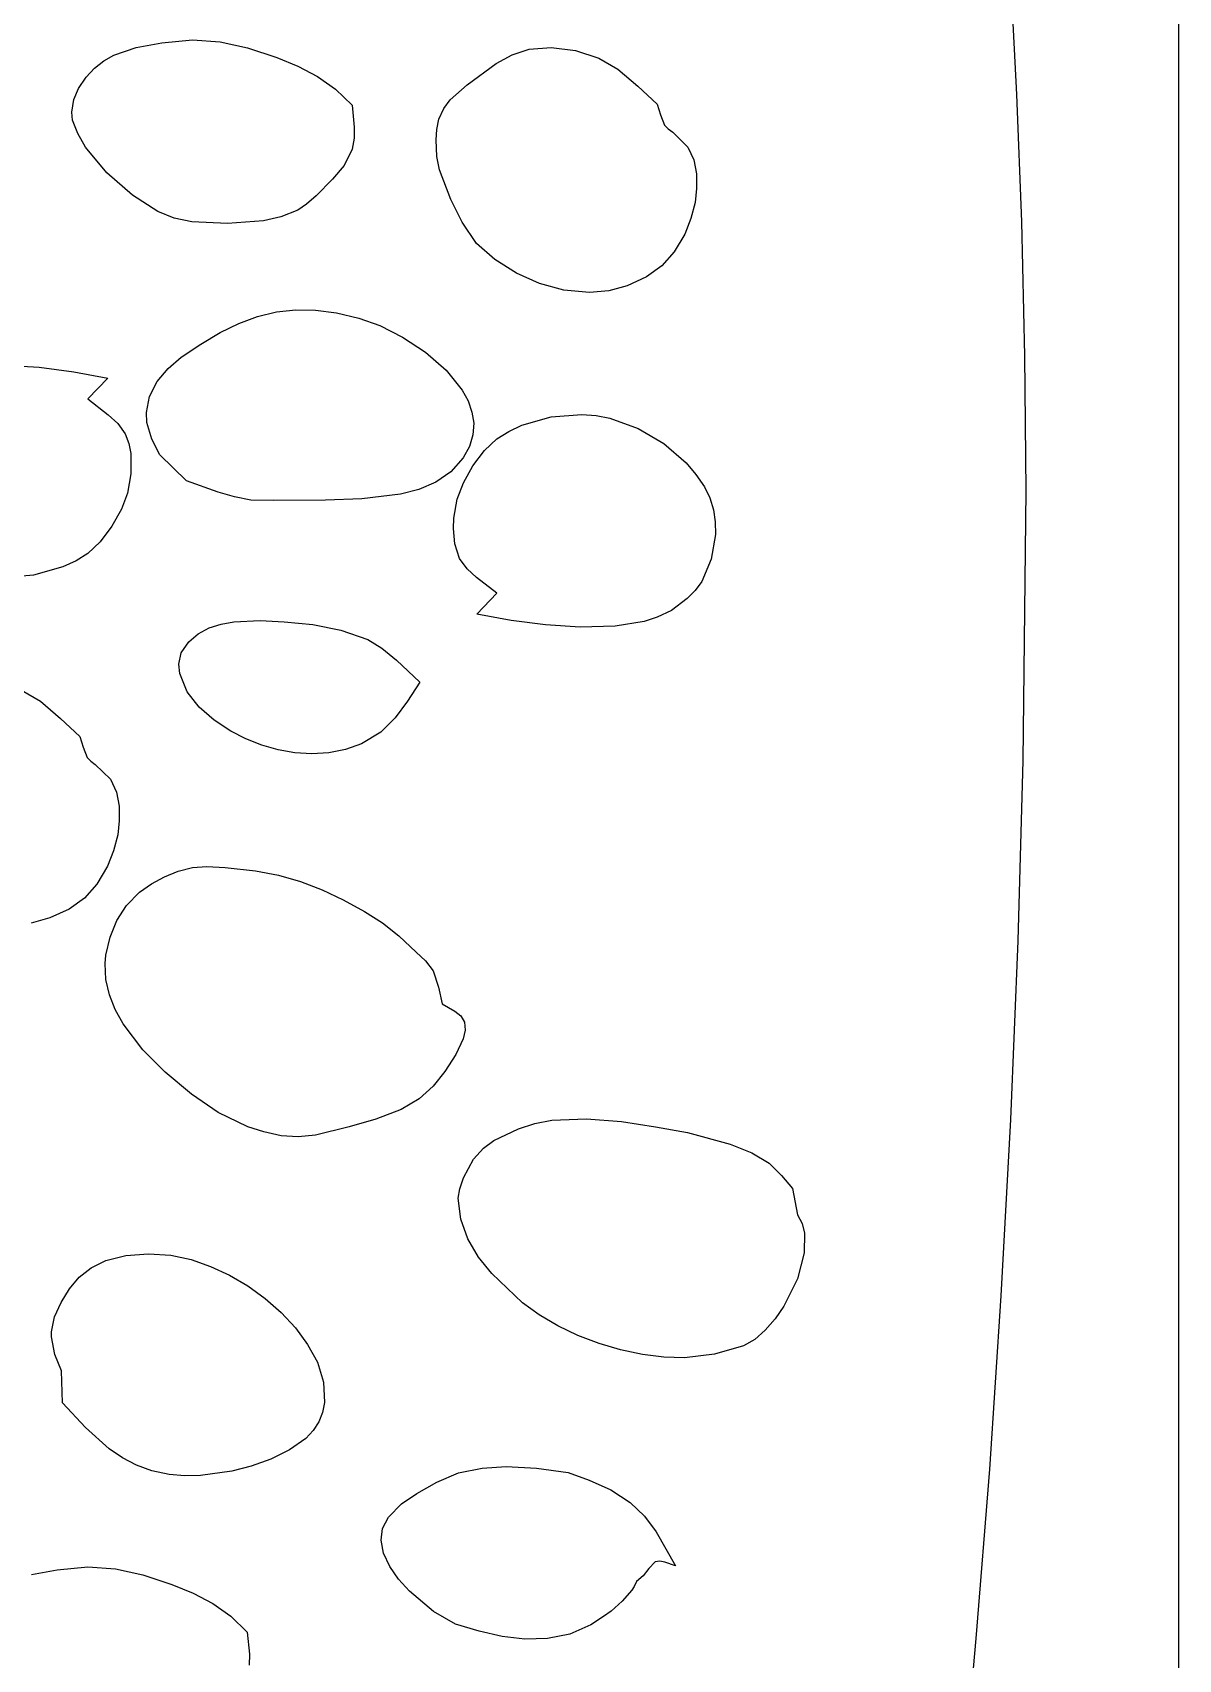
# Model space of a CAD drawing. Extents: x -1 to 541, y -138 to 3207.
# Drawn here: x 423.2 to 527.1, y 1819.2 to 1966.7 of the extents above; entities that cross this region are included whole.
import ezdxf

# ---------------------------------------------------------------- set-up
doc = ezdxf.new("R2010")
doc.units = 0

msp = doc.modelspace()

# ---------------------------------------------------------------- linework, layer by layer
at = {"layer": 'Calque_1'}
for p, q in [((527.124, 2276.95), (527.124, 1472.58)), ((512.478, 1961.04), (511.648, 1976.69)), ((434.947, 1965.74), (437.716313, 1965.9875)), ((437.716313, 1965.9875), (440.23775, 1965.815)), ((429.681844, 1964.090488), (430.589, 1964.59875)), ((430.589, 1964.59875), (432.620625, 1965.292656)), ((432.620625, 1965.292656), (434.947, 1965.74)), ((440.23775, 1965.815), (442.716812, 1965.2675)), ((442.716812, 1965.2675), (445.359, 1964.39)), ((465.254625, 1963.85375), (466.714234, 1964.627031)), ((466.714234, 1964.627031), (468.257, 1965.15)), ((468.257, 1965.15), (470.247813, 1965.317344)), ((470.247813, 1965.317344), (472.443, 1965.02625)), ((472.443, 1965.02625), (474.554188, 1964.347031)), ((428.081094, 1962.613652), (428.846125, 1963.437969)), ((428.846125, 1963.437969), (429.681844, 1964.090488)), ((445.359, 1964.39), (447.279344, 1963.609687)), ((447.279344, 1963.609687), (449.06075, 1962.685)), ((462.616, 1961.92), (465.254625, 1963.85375)), ((474.554188, 1964.347031), (476.293, 1963.35)), ((476.293, 1963.35), (478.102, 1961.78875)), ((426.97375, 1960.59625), (427.386, 1961.59)), ((427.386, 1961.59), (428.081094, 1962.613652)), ((449.06075, 1962.685), (450.698531, 1961.535313)), ((461.096, 1960.555), (462.616, 1961.92)), ((478.102, 1961.78875), (479.857, 1960.16)), ((426.779, 1959.43), (426.97375, 1960.59625)), ((450.698531, 1961.535313), (452.188, 1960.08)), ((452.188, 1960.08), (452.37925, 1958.07375)), ((460.522375, 1959.785312), (461.096, 1960.555)), ((479.857, 1960.16), (480.154375, 1959.195)), ((512.919, 1949.5), (512.478, 1961.04)), ((426.852, 1958.73), (426.779, 1959.43)), ((426.779, 1959.43), (426.779, 1959.43)), ((427.32477, 1957.503828), (426.852, 1958.73)), ((459.8685, 1957.88), (460.062, 1958.8)), ((460.062, 1958.8), (460.522375, 1959.785312)), ((480.154375, 1959.195), (480.529, 1958.26)), ((428.032781, 1956.28), (427.32477, 1957.503828)), ((452.37925, 1958.07375), (452.369125, 1957.080469)), ((459.825, 1956.93), (459.8685, 1957.88)), ((480.529, 1958.26), (480.864, 1957.91875)), ((480.864, 1957.91875), (481.262, 1957.63)), ((481.262, 1957.63), (482.627, 1956.28)), ((429.96525, 1953.9425), (428.032781, 1956.28)), ((452.188, 1956.09), (451.470875, 1954.62)), ((452.369125, 1957.080469), (452.188, 1956.09)), ((459.879719, 1955.429219), (459.825, 1956.93)), ((482.627, 1956.28), (483.175984, 1955.121406)), ((451.470875, 1954.62), (450.426, 1953.36)), ((460.1045, 1954.20875), (459.879719, 1955.429219)), ((461.131, 1951.51), (460.1045, 1954.20875)), ((483.175984, 1955.121406), (483.418125, 1953.84375)), ((432.270844, 1951.92375), (429.96525, 1953.9425)), ((450.426, 1953.36), (448.93025, 1951.85125)), ((483.418125, 1953.84375), (483.433203, 1952.526719)), ((434.571, 1950.43), (432.270844, 1951.92375)), ((448.93025, 1951.85125), (448.051125, 1951.086094)), ((462.175125, 1949.455), (461.131, 1951.51)), ((483.301, 1951.25), (482.914625, 1949.79375)), ((483.433203, 1952.526719), (483.301, 1951.25)), ((436.070563, 1949.823906), (434.571, 1950.43)), ((437.65375, 1949.49625), (436.070563, 1949.823906)), ((445.744156, 1949.967344), (444.1455, 1949.59875)), ((447.259, 1950.56), (445.744156, 1949.967344)), ((448.051125, 1951.086094), (447.259, 1950.56)), ((482.914625, 1949.79375), (482.37, 1948.39)), ((440.885, 1949.35), (437.65375, 1949.49625)), ((444.1455, 1949.59875), (440.885, 1949.35)), ((463.487, 1947.52), (462.175125, 1949.455)), ((482.37, 1948.39), (481.405656, 1946.765781)), ((513.201672, 1937.352031), (512.919, 1949.5)), ((465.13, 1946.09), (463.487, 1947.52)), ((467.099375, 1944.843438), (465.13, 1946.09)), ((480.27275, 1945.49875), (478.882219, 1944.507344)), ((481.405656, 1946.765781), (480.27275, 1945.49875)), ((469.18425, 1943.9025), (467.099375, 1944.843438)), ((471.3895, 1943.302812), (469.18425, 1943.9025)), ((478.882219, 1944.507344), (477.145, 1943.71)), ((473.72, 1943.08), (471.3895, 1943.302812)), ((475.459125, 1943.2525), (473.72, 1943.08)), ((477.145, 1943.71), (475.459125, 1943.2525)), ((441.934156, 1940.293438), (443.626215, 1940.917695)), ((443.626215, 1940.917695), (445.33175, 1941.3275)), ((445.33175, 1941.3275), (447.077129, 1941.520742)), ((447.077129, 1941.520742), (448.888719, 1941.495312)), ((448.888719, 1941.495312), (450.792887, 1941.249102)), ((450.792887, 1941.249102), (452.816, 1940.78)), ((438.485, 1938.41), (440.229207, 1939.456836)), ((440.229207, 1939.456836), (441.934156, 1940.293438)), ((452.816, 1940.78), (454.701965, 1940.094453)), ((454.701965, 1940.094453), (456.777281, 1939.041875)), ((436.684, 1937.22), (438.485, 1938.41)), ((456.777281, 1939.041875), (458.846457, 1937.677109)), ((420.674641, 1936.516875), (423.820125, 1936.325)), ((435.518672, 1936.213438), (436.684, 1937.22)), ((458.846457, 1937.677109), (460.714, 1936.055)), ((513.299375, 1925.11125), (513.201672, 1937.352031)), ((423.820125, 1936.325), (426.947047, 1935.908125)), ((426.947047, 1935.908125), (430.048, 1935.33)), ((430.048, 1935.33), (428.246, 1933.45)), ((433.828891, 1933.679063), (434.528375, 1935.025)), ((434.528375, 1935.025), (435.518672, 1936.213438)), ((460.714, 1936.055), (462.184418, 1934.230391)), ((433.536, 1932.2), (433.828891, 1933.679063)), ((462.184418, 1934.230391), (462.709614, 1933.259287)), ((428.246, 1933.45), (430.085375, 1932.015)), ((433.537, 1932.2), (433.536, 1932.2)), ((433.596, 1931.3), (433.537, 1932.2)), ((462.709614, 1933.259287), (463.062219, 1932.258125)), ((463.062219, 1932.258125), (463.217796, 1931.23376)), ((430.085375, 1932.015), (430.943047, 1931.2225)), ((430.943047, 1931.2225), (431.612, 1930.28)), ((434.027, 1929.79), (433.596, 1931.3)), ((463.217796, 1931.23376), (463.15191, 1930.193047)), ((466.390389, 1930.496875), (467.590547, 1931.053125)), ((467.590547, 1931.053125), (470.255625, 1931.8075)), ((470.255625, 1931.8075), (473.016141, 1932.040625)), ((473.016141, 1932.040625), (474.335596, 1931.945312)), ((474.335596, 1931.945312), (475.563, 1931.7)), ((475.563, 1931.7), (478.120734, 1930.760469)), ((478.120734, 1930.760469), (480.463125, 1929.40375)), ((431.612, 1930.28), (431.951203, 1929.417344)), ((431.951203, 1929.417344), (432.133375, 1928.50125)), ((434.764, 1928.37), (434.027, 1929.79)), ((462.840124, 1929.142842), (462.258, 1928.09)), ((463.15191, 1930.193047), (462.840124, 1929.142842)), ((464.207484, 1928.770156), (465.33, 1929.83)), ((465.33, 1929.83), (466.390389, 1930.496875)), ((480.463125, 1929.40375), (482.498203, 1927.640156)), ((432.133375, 1928.50125), (432.126, 1926.64)), ((437.179, 1926.03), (434.764, 1928.37)), ((462.258, 1928.09), (461.135779, 1926.839785)), ((463.152375, 1927.36625), (464.207484, 1928.770156)), ((482.498203, 1927.640156), (483.37176, 1926.609004)), ((432.126, 1926.64), (431.829, 1924.91)), ((461.135779, 1926.839785), (459.775609, 1925.907031)), ((462.285328, 1925.829219), (463.152375, 1927.36625)), ((483.37176, 1926.609004), (484.134, 1925.48)), ((431.829, 1924.91), (431.270688, 1923.446406)), ((440.041875, 1924.9975), (437.179, 1926.03)), ((441.518547, 1924.559062), (440.041875, 1924.9975)), ((456.567875, 1924.80125), (453.087703, 1924.387344)), ((458.234104, 1925.243574), (456.567875, 1924.80125)), ((459.775609, 1925.907031), (458.234104, 1925.243574)), ((461.727, 1924.37), (462.285328, 1925.829219)), ((484.134, 1925.48), (484.623959, 1924.473516)), ((513.046, 1900.67), (513.299375, 1925.11125)), ((431.270688, 1923.446406), (430.40375, 1921.90875)), ((443.018, 1924.28), (441.518547, 1924.559062)), ((445.037, 1924.23), (443.018, 1924.28)), ((449.788, 1924.28), (445.037, 1924.23)), ((453.087703, 1924.387344), (449.788, 1924.28)), ((461.43, 1922.64), (461.727, 1924.37)), ((484.623959, 1924.473516), (484.948859, 1923.40375)), ((484.948859, 1923.40375), (485.116986, 1922.292734)), ((430.40375, 1921.90875), (429.348938, 1920.504219)), ((461.373, 1921.71), (461.43, 1922.64)), ((485.116986, 1922.292734), (485.136625, 1921.1625)), ((429.348938, 1920.504219), (428.227, 1919.44)), ((461.495875, 1920.3125), (461.373, 1921.71)), ((461.373, 1921.71), (461.373, 1921.71)), ((461.945, 1918.99), (461.495875, 1920.3125)), ((485.136625, 1921.1625), (484.763578, 1918.9325)), ((428.227, 1919.44), (427.166568, 1918.776426)), ((462.613359, 1918.053281), (461.945, 1918.99)), ((484.763578, 1918.9325), (483.896, 1916.89)), ((423.300875, 1917.47125), (420.540016, 1917.239219)), ((425.966297, 1918.222656), (423.300875, 1917.47125)), ((427.166568, 1918.776426), (425.966297, 1918.222656)), ((463.470625, 1917.26375), (462.613359, 1918.053281)), ((465.309, 1915.83), (463.470625, 1917.26375)), ((463.508, 1913.94), (465.309, 1915.83)), ((483.29, 1916.07875), (482.57, 1915.35)), ((483.896, 1916.89), (483.29, 1916.07875)), ((482.57, 1915.35), (481.165, 1914.27)), ((439.220375, 1912.684688), (440.316562, 1913.036133)), ((440.316562, 1913.036133), (441.4825, 1913.2425)), ((441.4825, 1913.2425), (443.860875, 1913.346562)), ((443.860875, 1913.346562), (446.03, 1913.25)), ((446.03, 1913.25), (448.623, 1913.01)), ((448.623, 1913.01), (451.183625, 1912.47875)), ((466.608953, 1913.367656), (463.508, 1913.94)), ((469.735875, 1912.95375), (466.608953, 1913.367656)), ((472.881359, 1912.762969), (469.735875, 1912.95375)), ((478.676875, 1913.25375), (476.038, 1912.86)), ((479.865391, 1913.651719), (478.676875, 1913.25375)), ((481.165, 1914.27), (479.865391, 1913.651719)), ((436.699625, 1910.42), (437.4, 1911.42)), ((437.4, 1911.42), (438.234625, 1912.156523)), ((438.234625, 1912.156523), (439.220375, 1912.684688)), ((451.183625, 1912.47875), (453.631, 1911.64)), ((453.631, 1911.64), (454.887234, 1910.850938)), ((476.038, 1912.86), (472.881359, 1912.762969)), ((436.48, 1909.39), (436.699625, 1910.42)), ((454.887234, 1910.850938), (456.207875, 1909.7525)), ((436.588, 1908.56), (436.48, 1909.39)), ((437.249562, 1906.902031), (436.588, 1908.56)), ((456.207875, 1909.7525), (458.322, 1907.76)), ((422.201766, 1907.037031), (423.941, 1906.04)), ((458.322, 1907.76), (457.208109, 1906.050156)), ((423.941, 1906.04), (425.7495, 1904.475)), ((438.333, 1905.49625), (437.249562, 1906.902031)), ((457.208109, 1906.050156), (456.110625, 1904.52875)), ((425.7495, 1904.475), (427.504, 1902.85)), ((439.696937, 1904.317344), (438.333, 1905.49625)), ((441.2, 1903.34), (439.696937, 1904.317344)), ((456.110625, 1904.52875), (454.802578, 1903.230469)), ((427.504, 1902.85), (427.80225, 1901.87625)), ((442.562852, 1902.635566), (441.2, 1903.34)), ((443.999625, 1902.062031), (442.562852, 1902.635566)), ((454.802578, 1903.230469), (453.057, 1902.19)), ((427.80225, 1901.87625), (428.177, 1900.94)), ((445.490398, 1901.634043), (443.999625, 1902.062031)), ((447.01525, 1901.36625), (445.490398, 1901.634043)), ((448.554258, 1901.273301), (447.01525, 1901.36625)), ((450.0875, 1901.369844), (448.554258, 1901.273301)), ((451.595055, 1901.670527), (450.0875, 1901.369844)), ((453.057, 1902.19), (451.595055, 1901.670527)), ((428.177, 1900.94), (428.5115, 1900.6025)), ((428.5115, 1900.6025), (428.909, 1900.31)), ((428.909, 1900.31), (430.275, 1898.97)), ((512.592484, 1884.322344), (513.046, 1900.67)), ((430.275, 1898.97), (430.823828, 1897.81)), ((430.823828, 1897.81), (431.065625, 1896.53)), ((431.080359, 1895.2125), (430.948, 1893.94)), ((431.065625, 1896.53), (431.080359, 1895.2125)), ((430.948, 1893.94), (430.5625, 1892.47625)), ((430.5625, 1892.47625), (430.018, 1891.08)), ((430.018, 1891.08), (429.053641, 1889.45)), ((436.428469, 1890.621406), (437.711, 1890.96)), ((437.711, 1890.96), (439.026219, 1891.05125)), ((439.026219, 1891.05125), (440.68475, 1890.9775)), ((440.68475, 1890.9775), (443.432, 1890.68)), ((429.053641, 1889.45), (427.920625, 1888.18)), ((432.921, 1888.73), (433.996531, 1889.501719)), ((433.996531, 1889.501719), (435.178, 1890.13375)), ((435.178, 1890.13375), (436.428469, 1890.621406)), ((443.432, 1890.68), (445.506344, 1890.271875)), ((445.506344, 1890.271875), (447.51525, 1889.695)), ((447.51525, 1889.695), (449.466781, 1888.953125)), ((427.920625, 1888.18), (426.529797, 1887.1875)), ((431.749219, 1887.527031), (432.921, 1888.73)), ((449.466781, 1888.953125), (451.369, 1888.05)), ((451.369, 1888.05), (453.305094, 1886.992812)), ((424.792, 1886.39), (423.106625, 1885.93625)), ((426.529797, 1887.1875), (424.792, 1886.39)), ((430.8675, 1886.15625), (431.749219, 1887.527031)), ((453.305094, 1886.992812), (454.935, 1885.96)), ((430.250531, 1884.644844), (430.8675, 1886.15625)), ((454.935, 1885.96), (456.439656, 1884.784687)), ((429.873, 1883.02), (430.250531, 1884.644844)), ((456.439656, 1884.784687), (458, 1883.3)), ((511.922875, 1868.13125), (512.592484, 1884.322344)), ((429.792, 1882.25), (429.873, 1883.02)), ((429.859729, 1880.816582), (429.792, 1882.25)), ((429.792, 1882.25), (429.792, 1882.25)), ((458, 1883.3), (458.84475, 1882.4975)), ((458.84475, 1882.4975), (459.544, 1881.59)), ((430.180828, 1879.424531), (429.859729, 1880.816582)), ((459.544, 1881.59), (460.022375, 1880.125)), ((430.71617, 1878.082402), (430.180828, 1879.424531)), ((460.022375, 1880.125), (460.356, 1878.6)), ((431.426625, 1876.79875), (430.71617, 1878.082402)), ((460.356, 1878.6), (461.51125, 1877.95125)), ((461.51125, 1877.95125), (462.053906, 1877.521406)), ((462.053906, 1877.521406), (462.395, 1876.95)), ((433.216359, 1874.441094), (431.426625, 1876.79875)), ((462.442812, 1876.227969), (462.26075, 1875.43375)), ((462.395, 1876.95), (462.442812, 1876.227969)), ((462.26075, 1875.43375), (461.603, 1874.03)), ((435.237, 1872.42), (433.216359, 1874.441094)), ((461.603, 1874.03), (460.604969, 1872.465625)), ((437.618047, 1870.414531), (435.237, 1872.42)), ((460.604969, 1872.465625), (459.54825, 1871.1375)), ((440.063875, 1868.74375), (437.618047, 1870.414531)), ((459.54825, 1871.1375), (458.276656, 1870.008125)), ((442.724016, 1867.468594), (440.063875, 1868.74375)), ((456.634, 1869.04), (454.346375, 1868.14125)), ((458.276656, 1870.008125), (456.634, 1869.04)), ((444.181182, 1866.998418), (442.724016, 1867.468594)), ((451.923, 1867.46), (448.8715, 1866.71375)), ((454.346375, 1868.14125), (451.923, 1867.46)), ((465.04025, 1866.22625), (467.274, 1867.29)), ((467.274, 1867.29), (468.776318, 1867.763262)), ((468.776318, 1867.763262), (470.313922, 1868.053594)), ((470.313922, 1868.053594), (473.453875, 1868.19375)), ((473.453875, 1868.19375), (476.611641, 1867.927031)), ((476.611641, 1867.927031), (479.705, 1867.47)), ((479.705, 1867.47), (482.615, 1866.95)), ((511.061078, 1852.144531), (511.922875, 1868.13125)), ((445.748, 1866.65), (444.181182, 1866.998418)), ((447.315562, 1866.547344), (445.748, 1866.65)), ((448.8715, 1866.71375), (447.315562, 1866.547344)), ((464.120906, 1865.513906), (465.04025, 1866.22625)), ((482.615, 1866.95), (486.4645, 1865.87625)), ((486.4645, 1865.87625), (488.430969, 1865.086719)), ((462.303875, 1862.84625), (463.216, 1864.54)), ((463.216, 1864.54), (464.120906, 1865.513906)), ((488.430969, 1865.086719), (490.017, 1864.15)), ((461.951922, 1861.827344), (462.303875, 1862.84625)), ((490.017, 1864.15), (491.11875, 1863.055)), ((491.11875, 1863.055), (492.135, 1861.87)), ((461.811, 1860.98), (461.951922, 1861.827344)), ((492.135, 1861.87), (492.571, 1859.47)), ((462.049313, 1859.09875), (461.811, 1860.98)), ((462.7005, 1857.3), (462.049313, 1859.09875)), ((492.571, 1859.47), (493.007797, 1858.68375)), ((493.007797, 1858.68375), (493.215375, 1857.8225)), ((463.668937, 1855.63625), (462.7005, 1857.3)), ((493.215375, 1857.8225), (493.184, 1856.04)), ((429.865, 1855.33), (431.687625, 1855.790156)), ((431.687625, 1855.790156), (433.721, 1855.95125)), ((433.721, 1855.95125), (435.761125, 1855.829219)), ((435.761125, 1855.829219), (437.604, 1855.44)), ((437.604, 1855.44), (439.343098, 1854.811055)), ((464.859, 1854.16), (463.668937, 1855.63625)), ((493.184, 1856.04), (492.569984, 1853.689219)), ((427.454125, 1853.82125), (428.535016, 1854.674531)), ((428.535016, 1854.674531), (429.865, 1855.33)), ((439.343098, 1854.811055), (441.061594, 1854.004687)), ((441.061594, 1854.004687), (442.725668, 1853.032852)), ((467.65, 1851.51), (464.859, 1854.16)), ((425.827, 1851.54), (426.569172, 1852.774844)), ((426.569172, 1852.774844), (427.454125, 1853.82125)), ((442.725668, 1853.032852), (444.3015, 1851.9075)), ((492.569984, 1853.689219), (491.343125, 1851.19875)), ((425.21475, 1850.2225), (425.827, 1851.54)), ((444.3015, 1851.9075), (445.75527, 1850.640586)), ((469.166488, 1850.409238), (467.65, 1851.51)), ((491.343125, 1851.19875), (490.549186, 1850.042637)), ((510.031, 1836.41), (511.061078, 1852.144531)), ((424.934, 1848.86), (425.21475, 1850.2225)), ((445.75527, 1850.640586), (447.053156, 1849.244062)), ((470.854281, 1849.418281), (469.166488, 1850.409238)), ((490.549186, 1850.042637), (489.661203, 1849.021406)), ((424.937, 1848.86), (424.934, 1848.86)), ((424.937, 1848.41), (424.937, 1848.86)), ((425.245, 1846.82875), (424.937, 1848.41)), ((447.053156, 1849.244062), (448.16134, 1847.729883)), ((472.673371, 1848.550371), (470.854281, 1849.418281)), ((474.58375, 1847.81875), (472.673371, 1848.550371)), ((488.6989, 1848.19166), (487.682, 1847.61)), ((489.661203, 1849.021406), (488.6989, 1848.19166)), ((425.847, 1845.33), (425.245, 1846.82875)), ((448.16134, 1847.729883), (449.046, 1846.11)), ((476.54541, 1847.23666), (474.58375, 1847.81875)), ((478.518344, 1846.817344), (476.54541, 1847.23666)), ((480.462543, 1846.574043), (478.518344, 1846.817344)), ((482.338, 1846.52), (480.462543, 1846.574043)), ((485.067375, 1846.83625), (482.338, 1846.52)), ((487.682, 1847.61), (485.067375, 1846.83625)), ((425.946, 1842.43), (425.847, 1845.33)), ((449.046, 1846.11), (449.608406, 1844.323281)), ((449.608406, 1844.323281), (449.682, 1842.46625)), ((428.014625, 1840.208125), (425.946, 1842.43)), ((449.682, 1842.46625), (449.50684, 1841.564395)), ((449.175094, 1840.708594), (448.675301, 1839.920059)), ((449.50684, 1841.564395), (449.175094, 1840.708594)), ((430.1785, 1838.2675), (428.014625, 1840.208125)), ((447.996, 1839.22), (446.513875, 1838.186406)), ((448.675301, 1839.920059), (447.996, 1839.22)), ((431.359672, 1837.458906), (430.1785, 1838.2675)), ((446.513875, 1838.186406), (444.827, 1837.34125)), ((432.640875, 1836.788125), (431.359672, 1837.458906)), ((434.047516, 1836.277656), (432.640875, 1836.788125)), ((435.605, 1835.95), (434.047516, 1836.277656)), ((441.286, 1836.25), (438.459, 1835.86375)), ((443.047125, 1836.692969), (441.286, 1836.25)), ((444.827, 1837.34125), (443.047125, 1836.692969)), ((461.834, 1836.09), (463.99475, 1836.52875)), ((463.99475, 1836.52875), (466.169, 1836.66)), ((466.169, 1836.66), (468.92325, 1836.5125)), ((468.92325, 1836.5125), (471.79, 1836.11)), ((508.793, 1821.07625), (510.031, 1836.41)), ((437.02675, 1835.832344), (435.605, 1835.95)), ((438.459, 1835.86375), (437.02675, 1835.832344)), ((458.053, 1834.21), (459.88875, 1835.25875)), ((459.88875, 1835.25875), (461.834, 1836.09)), ((471.79, 1836.11), (473.691, 1835.42)), ((473.691, 1835.42), (475.65425, 1834.545)), ((455.48, 1832.08), (456.65775, 1833.28)), ((456.65775, 1833.28), (458.053, 1834.21)), ((475.65425, 1834.545), (477.412, 1833.4)), ((477.412, 1833.4), (478.695812, 1832.161406)), ((454.95275, 1831.0575), (455.48, 1832.08)), ((478.695812, 1832.161406), (479.76025, 1830.75125)), ((454.82, 1829.99), (454.95275, 1831.0575)), ((479.76025, 1830.75125), (481.51, 1827.66)), ((455.054438, 1828.795508), (454.82, 1829.99)), ((425.45, 1827.31), (428.218875, 1827.559062)), ((428.218875, 1827.559062), (430.74025, 1827.39)), ((430.74025, 1827.39), (433.21925, 1826.845937)), ((455.61025, 1827.604063), (455.054438, 1828.795508)), ((456.413563, 1826.448711), (455.61025, 1827.604063)), ((479.089, 1827.435), (478.6, 1826.77)), ((479.668, 1828.01), (479.089, 1827.435)), ((480.100375, 1828.094531), (479.668, 1828.01)), ((480.56425, 1827.98875), (480.100375, 1828.094531)), ((481.51, 1827.66), (480.56425, 1827.98875)), ((423.123609, 1826.864219), (425.45, 1827.31)), ((433.21925, 1826.845937), (435.861, 1825.97)), ((435.861, 1825.97), (437.781906, 1825.188125)), ((457.3905, 1825.3625), (456.413563, 1826.448711)), ((477.986, 1826.25), (477.768, 1825.79)), ((478.6, 1826.77), (477.986, 1826.25)), ((437.781906, 1825.188125), (439.5635, 1824.26)), ((459.56975, 1823.529687), (457.3905, 1825.3625)), ((476.6915, 1824.445), (475.69, 1823.54)), ((477.57, 1825.47), (476.6915, 1824.445)), ((477.768, 1825.79), (477.57, 1825.47)), ((439.5635, 1824.26), (441.201094, 1823.106875)), ((441.201094, 1823.106875), (442.69, 1821.65)), ((461.557, 1822.37), (459.56975, 1823.529687)), ((474.977, 1823.08), (473.849, 1822.3)), ((475.69, 1823.54), (474.977, 1823.08)), ((442.69, 1821.65), (442.882, 1819.6475)), ((463.708, 1821.7475), (461.557, 1822.37)), ((465.793, 1821.26), (463.708, 1821.7475)), ((471.935078, 1821.477969), (469.924875, 1821.06375)), ((473.849, 1822.3), (471.935078, 1821.477969)), ((467.862734, 1821.007656), (465.793, 1821.26)), ((469.924875, 1821.06375), (467.862734, 1821.007656)), ((507.414, 1806.02), (508.793, 1821.07625)), ((442.882, 1819.6475), (442.871688, 1818.651875))]:
    msp.add_line(p, q, dxfattribs=at)

doc.saveas('drawing.dxf')
